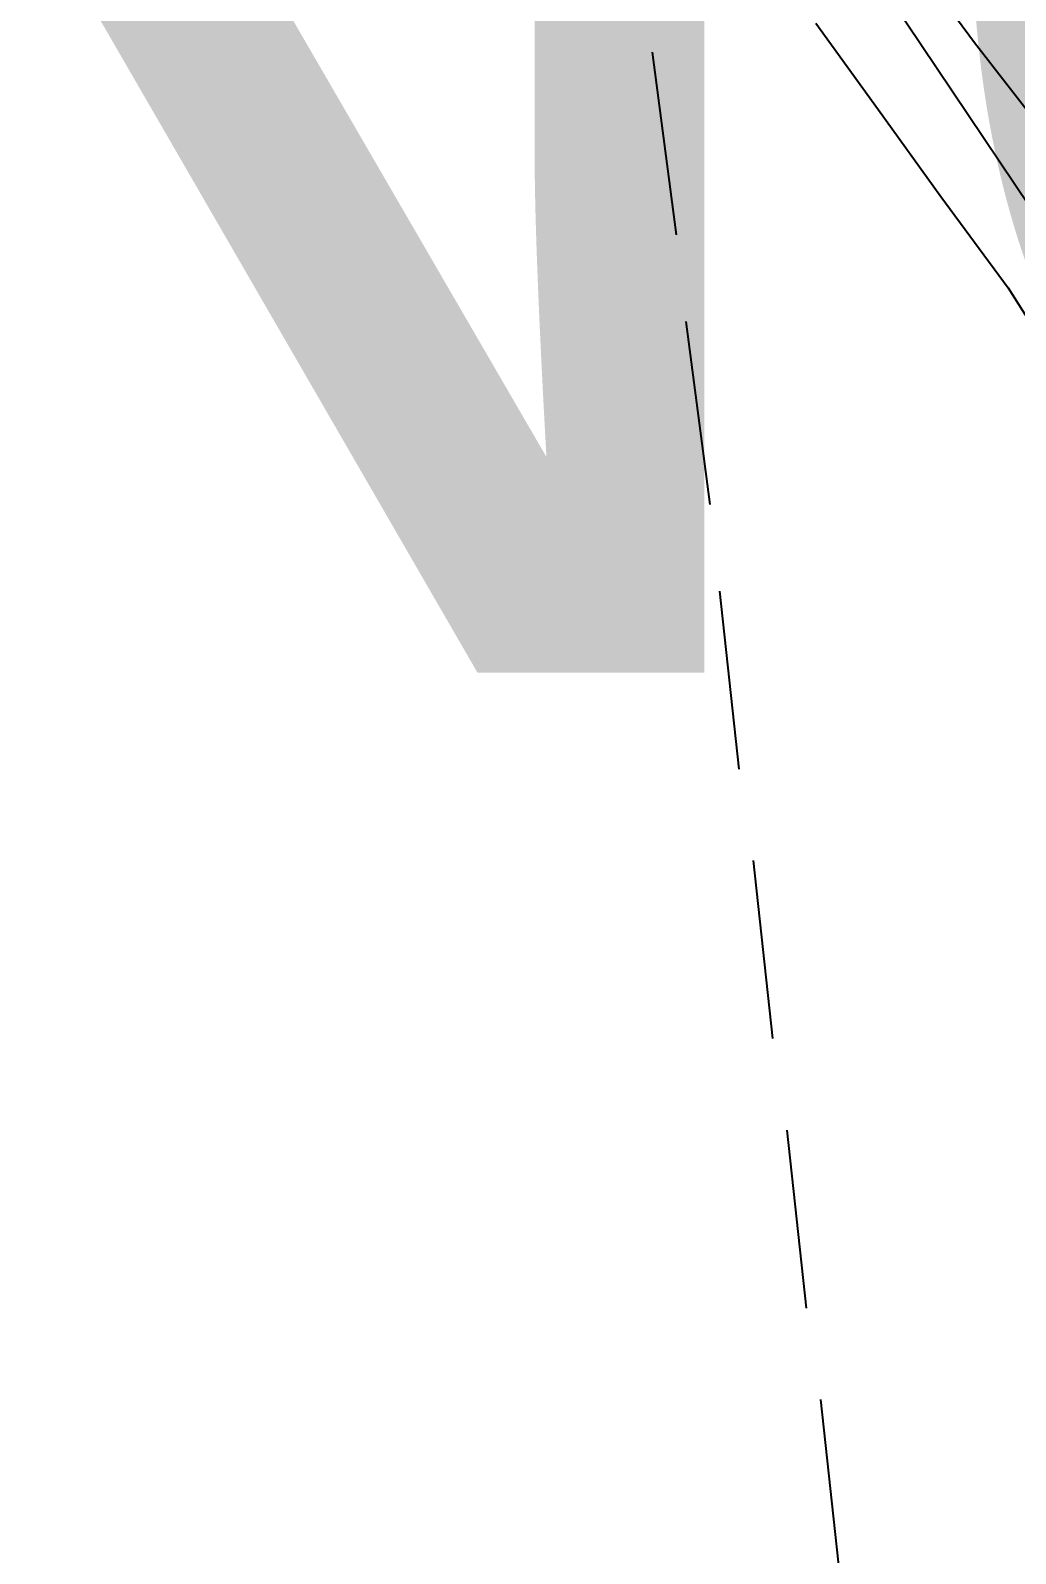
# Model space of a CAD drawing. Header units: feet. Extents: x -84 to 198, y -22 to 181.
# Drawn here: x 126.397 to 129.127, y 148.804 to 153.024 of the extents above; entities that cross this region are included whole.
import ezdxf
from ezdxf.enums import TextEntityAlignment as Align

# ---------------------------------------------------------------- set-up
doc = ezdxf.new("R2010")
doc.units = ezdxf.units.FT
for name, color, linetype in [('A-AREA-UNIDAD', 30, 'CONTINUOUS'), ('A-LINEA', 7, 'CONTINUOUS'), ('A-TEXTO-PDF', 3, 'CONTINUOUS')]:
    doc.layers.add(name, color=color, linetype=linetype)

msp = doc.modelspace()

# ---------------------------------------------------------------- linework, layer by layer
at = {"layer": 'A-AREA-UNIDAD'}
msp.add_lwpolyline([(135.76, 140.7822), (133.04, 146.2222), (130.72, 150.2222), (128.608, 153.3689), (127.12, 154.8089), (125.84, 155.2178), (123.008, 155.1822), (122.752, 155.3778), (119.92, 155.5022), (114.528, 157.1378), (110.368, 158.1333)], dxfattribs=at)
at = {"layer": 'A-LINEA'}
for p, q in [((128.12, 152.9644), (128.1867, 152.4578)), ((128.2133, 152.2178), (128.28, 151.7111)), ((128.3067, 151.4711), (128.36, 150.9778)), ((128.4, 150.7244), (128.4533, 150.2311)), ((128.4933, 149.9778), (128.5467, 149.4844)), ((128.5867, 149.2311), (128.64, 148.7378))]:
    msp.add_line(p, q, dxfattribs=at)
for points in [[(128.8267, 153.2444), (129.0133, 152.9911), (129.2, 152.7511), (129.3733, 152.4978), (129.5467, 152.2444), (129.7067, 152.0044), (129.88, 151.7511), (131, 149.9644), (132.08, 148.1511), (133.1067, 146.3244), (134.0933, 144.4578), (135.04, 142.5778), (135.9333, 140.6711)], [(128.5733, 153.0444), (128.7467, 152.8044), (128.92, 152.5644), (129.1067, 152.3111), (129.2667, 152.0578), (129.4267, 151.8178), (129.6, 151.5644), (130.72, 149.7911), (131.7867, 147.9911), (132.8267, 146.1644), (133.8, 144.3111), (134.7333, 142.4311), (135.6267, 140.5378)]]:
    msp.add_lwpolyline(points, dxfattribs=at)

# ---------------------------------------------------------------- texts
at = {"layer": 'A-TEXTO-PDF'}
msp.add_text('ENCROACHMENT', height=4.186, dxfattribs=at).set_placement((144.8906, 151.2455), align=Align.CENTER)

doc.saveas('drawing.dxf')
